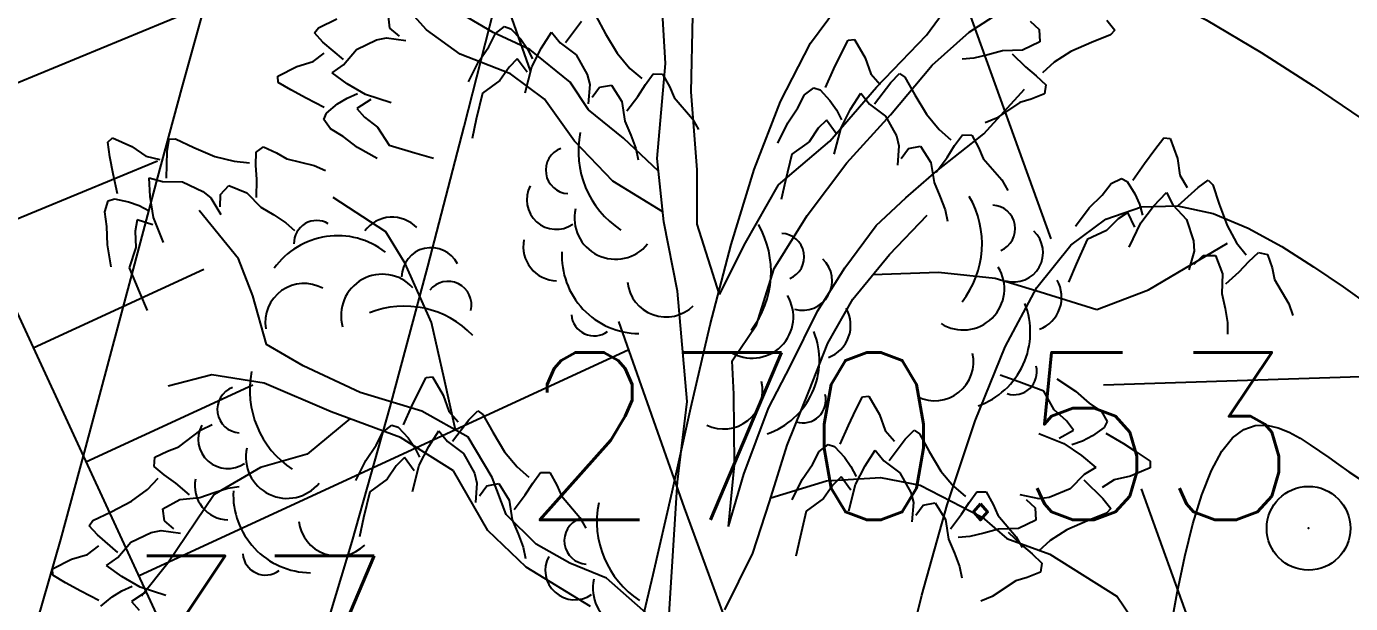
# Model space of a CAD drawing. Header units: millimetres. Extents: x 524954 to 526204, y 9523489 to 9524010.
# Drawn here: x 526050.94 to 526058.85, y 9523761.11 to 9523764.55 of the extents above; entities that cross this region are included whole.
import ezdxf
from ezdxf.enums import TextEntityAlignment as Align

# ---------------------------------------------------------------- set-up
doc = ezdxf.new("R2010")
doc.units = ezdxf.units.MM
doc.header["$PDMODE"] = 32
doc.header["$PDSIZE"] = 0.5
doc.linetypes.add('ACAD_ISO12W100', pattern=[21, 12, -3, 0, -3, 0, -3])
doc.linetypes.add('CACHE2', pattern=[4.7625, 3.175, -1.5875])
for name, color, linetype in [('Arbre', 34, 'ACAD_ISO12W100'), ('Bas_Talus', 40, 'CACHE2'), ('CN_01_00', 3, 'Continuous'), ('CN_02_00', 4, 'Continuous'), ('CN_05_00', 6, 'Continuous'), ('Haut_Talus', 30, 'Continuous'), ('Talus', 2, 'Continuous'), ('TopoAlt', 3, 'Continuous'), ('TOPOJIS', 7, 'Continuous')]:
    doc.layers.add(name, color=color, linetype=linetype)
doc.styles.add('Simplex 1.0', font='Simplex.shx', dxfattribs={"width": 0.99, "height": 1})

# ---------------------------------------------------------------- blocks, each defined once
blk = doc.blocks.new('TCPOINT M')
at = {"color": 0}
blk.add_point((0, 0), dxfattribs=at)
at = {"layer": 'TopoAlt', "style": 'Simplex 1.0', "width": 0.99}
blk.add_attdef('ALT', (0.15, 0.15), '', height=1, dxfattribs=at)
blk = doc.blocks.new('v088')
at = {"linetype": 'Continuous'}
for p, q in [((-0.2365, 6.8477), (-0.2742, 7.4626)), ((-1.6648, 7.048), (-1.9323, 7.3471)), ((-1.2665, 7.0314), (-1.4491, 7.1395)), ((-0.0837, 6.6768), (-0.0745, 7.1309)), ((1.3209, 7.0171), (1.4418, 7.1813)), ((1.5755, 7.0348), (1.778, 7.1634)), ((-1.4628, 6.9029), (-1.6648, 7.048)), ((-1.0467, 6.9303), (-1.2665, 7.0314)), ((1.0227, 6.7061), (1.3209, 7.0171)), ((1.3557, 6.8374), (1.5755, 7.0348)), ((-1.1618, 6.7848), (-1.4628, 6.9029)), ((-0.8063, 6.7363), (-1.0467, 6.9303)), ((-0.2869, 6.2807), (-0.2365, 6.8477)), ((1.107, 6.54), (1.3557, 6.8374)), ((-0.9597, 6.6336), (-1.1618, 6.7848)), ((-0.6972, 6.5707), (-0.8063, 6.7363)), ((-0.0491, 6.2111), (-0.0837, 6.6768)), ((0.7433, 6.3831), (1.0227, 6.7061)), ((1.6628, 6.4272), (1.906, 6.6935)), ((-0.7803, 6.3824), (-0.9597, 6.6336)), ((-0.4884, 6.4009), (-0.6972, 6.5707)), ((0.8455, 6.2546), (1.107, 6.54)), ((1.3814, 6.2037), (1.6628, 6.4272)), ((-0.5514, 6.1446), (-0.7803, 6.3824)), ((-0.2789, 6.2036), (-0.4884, 6.4009)), ((0.4379, 6.1217), (0.7433, 6.3831)), ((-0.2479, 5.9022), (-0.2869, 6.2807)), ((0.6096, 5.9388), (0.8455, 6.2546)), ((-0.0486, 5.8877), (-0.0491, 6.2111)), ((1.1982, 6.0444), (1.3814, 6.2037)), ((-0.2539, 5.9607), (-0.5514, 6.1446)), ((0.2399, 5.7756), (0.4379, 6.1217)), ((-1.9071, 5.8427), (-2.2223, 6.0475)), ((1.0213, 5.879), (1.1982, 6.0444)), ((-2.7868, 5.6812), (-3.0229, 5.9686)), ((0.4109, 5.6237), (0.6096, 5.9388)), ((1.0995, 5.7065), (1.3247, 5.9413)), ((-0.1646, 5.4873), (-0.2479, 5.9022)), ((0.0846, 5.4676), (-0.0486, 5.8877)), ((0.8338, 5.6263), (1.0213, 5.879)), ((-1.7911, 5.6523), (-1.9071, 5.8427)), ((0.0846, 5.4676), (0.2399, 5.7756)), ((2.6462, 5.4963), (3.1193, 5.7735)), ((0.8812, 5.4407), (1.0995, 5.7065)), ((-2.7013, 5.4591), (-2.7868, 5.6812)), ((-1.6346, 5.3011), (-1.7911, 5.6523)), ((0.3061, 5.2857), (0.4109, 5.6237)), ((0.6713, 5.3679), (0.8338, 5.6263)), ((1.0006, 5.5861), (1.394, 5.6007)), ((1.394, 5.6007), (1.7306, 5.5642)), ((1.7306, 5.5642), (1.9997, 5.4827)), ((-2.6206, 5.1685), (-2.7013, 5.4591)), ((-0.1073, 4.8293), (-0.1646, 5.4873)), ((1.9997, 5.4827), (2.3377, 5.3779)), ((2.3377, 5.3779), (2.6462, 5.4963)), ((0.7312, 5.1764), (0.8812, 5.4407)), ((-1.5592, 4.9668), (-1.6346, 5.3011)), ((0.5102, 5.0412), (0.6713, 5.3679)), ((0.1613, 5.0712), (0.3061, 5.2857)), ((-2.4003, 5.0425), (-2.6206, 5.1685)), ((0.6191, 4.888), (0.7312, 5.1764)), ((0.1717, 4.8724), (0.1613, 5.0712)), ((-2.9464, 4.9876), (-3.2062, 4.92)), ((-2.6344, 4.9381), (-2.9464, 4.9876)), ((-2.0611, 4.8817), (-2.4003, 5.0425)), ((0.3786, 4.7897), (0.5102, 5.0412)), ((-2.2328, 4.7662), (-2.6344, 4.9381)), ((-1.4917, 4.6586), (-1.5592, 4.9668)), ((-1.6919, 4.7713), (-2.0611, 4.8817)), ((-0.1657, 4.3492), (-0.1073, 4.8293)), ((0.1743, 4.4496), (0.1717, 4.8724)), ((0.489, 4.5681), (0.6191, 4.888)), ((-1.8192, 4.6131), (-2.2328, 4.7662)), ((-1.415, 4.6154), (-1.6919, 4.7713)), ((0.2314, 4.3948), (0.3786, 4.7897)), ((-2.1227, 4.7254), (-2.3768, 4.5144)), ((-1.5041, 4.4145), (-1.8192, 4.6131)), ((-1.2732, 4.3758), (-1.415, 4.6154)), ((-2.3768, 4.5144), (-2.655, 4.434)), ((0.3841, 4.2301), (0.489, 4.5681)), ((-2.655, 4.434), (-2.9315, 4.2727)), ((0.1384, 4.0819), (0.1743, 4.4496)), ((-1.2976, 4.0581), (-1.5041, 4.4145)), ((-1.1877, 4.1537), (-1.2732, 4.3758)), ((-0.2169, 3.5272), (-0.1657, 4.3492)), ((0.1384, 4.0819), (0.2314, 4.3948)), ((0.3911, 4.2526), (0.7235, 4.3553)), ((0.7235, 4.3553), (1.0465, 4.3745)), ((1.0465, 4.3745), (1.2838, 4.3297)), ((-2.9315, 4.2727), (-3.209, 3.8627)), ((1.2838, 4.3297), (1.6547, 4.1385)), ((0.2848, 3.9233), (0.3841, 4.2301)), ((-1.0099, 3.9771), (-1.1877, 4.1537)), ((1.6547, 4.1385), (1.8004, 4.0109)), ((-1.0692, 3.839), (-1.2976, 4.0581)), ((-0.8085, 3.8631), (-1.0099, 3.9771)), ((1.8004, 4.0109), (2.0573, 3.9168)), ((0.1177, 3.584), (0.2848, 3.9233)), ((2.0573, 3.9168), (2.4606, 3.664)), ((-3.209, 3.8627), (-3.3666, 3.6666)), ((-0.6849, 3.6045), (-1.0692, 3.839)), ((-0.589, 3.7744), (-0.8085, 3.8631)), ((-0.2343, 3.4611), (-0.589, 3.7744)), ((2.4606, 3.664), (2.589, 3.4739))]:
    blk.add_line(p, q, dxfattribs=at)
at = {"color": 3, "linetype": 'Continuous'}
for p, q in [((-1.8828, 7.0578), (-1.8923, 7.1303)), ((-0.654, 7.1313), (-0.5947, 7.0251)), ((-2.333, 7.0298), (-2.3098, 7.06)), ((-2.3098, 7.06), (-2.2004, 7.1132)), ((-1.8262, 7.0109), (-1.8828, 7.0578)), ((-1.2526, 7.0255), (-1.1978, 7.0672)), ((-1.1978, 7.0672), (-1.1602, 7.0548)), ((-1.1602, 7.0548), (-1.1012, 6.9916)), ((-0.8351, 6.9716), (-0.7381, 7.0997)), ((1.9408, 7.0996), (1.9941, 7.049)), ((1.9941, 7.049), (1.9988, 6.9761)), ((2.3991, 7.1055), (2.4452, 7.0467)), ((2.4452, 7.0467), (2.4201, 7.0181)), ((-2.283, 6.9743), (-2.333, 7.0298)), ((-2.1607, 6.8701), (-2.283, 6.9743)), ((-2.0833, 6.9307), (-1.963, 6.9891)), ((-1.963, 6.9891), (-1.9025, 7.0009)), ((-1.9025, 7.0009), (-1.7879, 6.9849)), ((-1.2925, 6.9474), (-1.2526, 7.0255)), ((-1.1012, 6.9916), (-1.0633, 6.9361)), ((-0.978, 6.9406), (-0.9175, 7.0343)), ((-0.9175, 7.0343), (-0.8661, 6.9697)), ((-0.8661, 6.9697), (-0.7702, 6.8978)), ((-0.5947, 7.0251), (-0.5257, 6.909)), ((0.8128, 6.9092), (0.8527, 6.9872)), ((0.8527, 6.9872), (0.8913, 6.9906)), ((0.8913, 6.9906), (0.9551, 6.8814)), ((1.9988, 6.9761), (1.8939, 6.9271)), ((2.3073, 6.9725), (2.1835, 6.9184)), ((2.4201, 7.0181), (2.3073, 6.9725)), ((-2.3415, 6.858), (-2.2745, 6.9095)), ((-2.1606, 6.8391), (-2.0833, 6.9307)), ((-1.3538, 6.8575), (-1.2925, 6.9474)), ((-1.0633, 6.9361), (-1.0322, 6.8755)), ((-1.0349, 6.828), (-0.978, 6.9406)), ((-0.7702, 6.8978), (-0.705, 6.781)), ((-0.5257, 6.909), (-0.4496, 6.8178)), ((0.7681, 6.8145), (0.8128, 6.9092)), ((0.9551, 6.8814), (0.9888, 6.786)), ((1.6876, 6.8986), (1.6041, 6.8779)), ((1.7747, 6.9234), (1.6876, 6.8986)), ((1.8939, 6.9271), (1.7747, 6.9234)), ((1.8337, 6.904), (1.9118, 6.828)), ((2.1835, 6.9184), (2.0835, 6.8543)), ((-2.5514, 6.7723), (-2.4387, 6.8298)), ((-2.4387, 6.8298), (-2.3415, 6.858)), ((-2.228, 6.7914), (-2.1606, 6.8391)), ((-1.413, 6.7366), (-1.3538, 6.8575)), ((-1.1715, 6.8255), (-1.2266, 6.7446)), ((-1.122, 6.8741), (-1.1715, 6.8255)), ((-1.0639, 6.7951), (-1.122, 6.8741)), ((-1.0757, 6.6715), (-1.0349, 6.828)), ((-0.4496, 6.8178), (-0.3793, 6.7567)), ((0.7187, 6.7034), (0.7681, 6.8145)), ((1.6041, 6.8779), (1.535, 6.8736)), ((1.9118, 6.828), (1.9768, 6.7743)), ((2.0835, 6.8543), (2.0142, 6.7921)), ((-2.5502, 6.7337), (-2.5514, 6.7723)), ((-2.4746, 6.6893), (-2.5502, 6.7337)), ((-2.1379, 6.7256), (-2.228, 6.7914)), ((-2.0288, 6.6624), (-2.1379, 6.7256)), ((-1.2266, 6.7446), (-1.3299, 6.6702)), ((-0.705, 6.781), (-0.6897, 6.7213)), ((-0.6897, 6.7213), (-0.6991, 6.6059)), ((-0.4022, 6.6506), (-0.357, 6.7218)), ((-0.357, 6.7218), (-0.3104, 6.7855)), ((-0.3104, 6.7855), (-0.2553, 6.7842)), ((-0.2553, 6.7842), (-0.2138, 6.7099)), ((0.9888, 6.786), (1.0441, 6.7221)), ((1.0112, 6.6062), (1.1083, 6.7343)), ((1.1083, 6.7343), (1.1609, 6.7873)), ((1.1609, 6.7873), (1.1923, 6.7659)), ((1.1923, 6.7659), (1.2517, 6.6597)), ((1.9768, 6.7743), (2.0342, 6.7201)), ((-2.3827, 6.6392), (-2.4746, 6.6893)), ((-2.1384, 6.6402), (-2.076, 6.6678)), ((-1.8748, 6.6127), (-2.0288, 6.6624)), ((-1.3299, 6.6702), (-1.3669, 6.5144)), ((-0.6753, 6.6457), (-0.6318, 6.7049)), ((-0.6318, 6.7049), (-0.56, 6.7185)), ((-0.56, 6.7185), (-0.4983, 6.6206)), ((-0.4679, 6.5637), (-0.4022, 6.6506)), ((-0.2138, 6.7099), (-0.1857, 6.6447)), ((-0.1857, 6.6447), (-0.0753, 6.5169)), ((0.5538, 6.582), (0.5938, 6.6601)), ((0.5938, 6.6601), (0.6485, 6.7018)), ((0.6485, 6.7018), (0.6861, 6.6893)), ((0.6861, 6.6893), (0.7451, 6.6262)), ((0.8684, 6.5752), (0.9289, 6.6689)), ((0.9289, 6.6689), (0.9803, 6.6043)), ((1.2517, 6.6597), (1.3207, 6.5436)), ((2.0261, 6.6656), (1.9472, 6.6337)), ((2.0342, 6.7201), (2.0261, 6.6656)), ((-2.2745, 6.5836), (-2.3827, 6.6392)), ((-2.2624, 6.5503), (-2.1959, 6.6055)), ((-2.1959, 6.6055), (-2.1384, 6.6402)), ((-1.9976, 6.6315), (-2.0798, 6.5781)), ((-2.0798, 6.5781), (-2.0342, 6.5259)), ((-0.4983, 6.6206), (-0.4798, 6.5027)), ((0.4926, 6.4921), (0.5538, 6.582)), ((0.7451, 6.6262), (0.7831, 6.5707)), ((0.7831, 6.5707), (0.8142, 6.5101)), ((0.8114, 6.4626), (0.8684, 6.5752)), ((0.9803, 6.6043), (1.0762, 6.5324)), ((1.879, 6.6139), (1.7385, 6.5203)), ((1.9472, 6.6337), (1.879, 6.6139)), ((-2.2769, 6.5134), (-2.2624, 6.5503)), ((-2.2384, 6.4564), (-2.2769, 6.5134)), ((-2.0342, 6.5259), (-1.9565, 6.4662)), ((-1.3669, 6.5144), (-1.3922, 6.3999)), ((-0.4798, 6.5027), (-0.4444, 6.4194)), ((-0.0753, 6.5169), (-0.0397, 6.4532)), ((0.4333, 6.3712), (0.4926, 6.4921)), ((0.7244, 6.5087), (0.6749, 6.4601)), ((0.7824, 6.4297), (0.7244, 6.5087)), ((1.0762, 6.5324), (1.1414, 6.4156)), ((1.3207, 6.5436), (1.3968, 6.4523)), ((1.7385, 6.5203), (1.6708, 6.4929)), ((-2.1628, 6.412), (-2.2384, 6.4564)), ((-2.0765, 6.3457), (-2.1628, 6.412)), ((-1.9565, 6.4662), (-1.8881, 6.3588)), ((-0.4444, 6.4194), (-0.4135, 6.3391)), ((0.6749, 6.4601), (0.6198, 6.3792)), ((0.7707, 6.306), (0.8114, 6.4626)), ((1.1414, 6.4156), (1.1567, 6.3559)), ((1.3968, 6.4523), (1.4671, 6.3913)), ((1.4894, 6.3564), (1.536, 6.4201)), ((1.536, 6.4201), (1.5911, 6.4188)), ((1.5911, 6.4188), (1.6326, 6.3444)), ((-3.5682, 6.3771), (-3.539, 6.4025)), ((-3.5548, 6.2904), (-3.5682, 6.3771)), ((-3.539, 6.4025), (-3.4232, 6.3514)), ((-3.4232, 6.3514), (-3.3399, 6.2939)), ((-3.2129, 6.3221), (-3.2014, 6.3959)), ((-3.2014, 6.3959), (-3.1633, 6.397)), ((-3.1633, 6.397), (-3.053, 6.3458)), ((-3.053, 6.3458), (-2.929, 6.2922)), ((-2.6821, 6.3185), (-2.6368, 6.3497)), ((-2.6368, 6.3497), (-2.5596, 6.3138)), ((-1.9592, 6.2797), (-2.0765, 6.3457)), ((-1.8881, 6.3588), (-1.7347, 6.313)), ((-0.4135, 6.3391), (-0.4006, 6.2711)), ((0.6198, 6.3792), (0.5164, 6.3047)), ((1.1567, 6.3559), (1.1472, 6.2405)), ((1.171, 6.2803), (1.2146, 6.3394)), ((1.2146, 6.3394), (1.2864, 6.3531)), ((1.2864, 6.3531), (1.3481, 6.2552)), ((1.4442, 6.2852), (1.4894, 6.3564)), ((1.6326, 6.3444), (1.6606, 6.2793)), ((2.6234, 6.2497), (2.6849, 6.3343)), ((2.6849, 6.3343), (2.7388, 6.4036)), ((2.7388, 6.4036), (2.7772, 6.3997)), ((2.7772, 6.3997), (2.8196, 6.2805)), ((-3.5355, 6.1876), (-3.5548, 6.2904)), ((-3.3399, 6.2939), (-3.2577, 6.2746)), ((-3.2164, 6.1615), (-3.2129, 6.3221)), ((-2.929, 6.2922), (-2.8139, 6.2629)), ((-2.8139, 6.2629), (-2.7211, 6.2547)), ((-2.6826, 6.2395), (-2.6821, 6.3185)), ((-2.5596, 6.3138), (-2.4986, 6.2775)), ((-2.4986, 6.2775), (-2.3343, 6.2387)), ((-1.7347, 6.313), (-1.6219, 6.2812)), ((0.5164, 6.3047), (0.4795, 6.1489)), ((1.3481, 6.2552), (1.3665, 6.1373)), ((1.3784, 6.1983), (1.4442, 6.2852)), ((1.6606, 6.2793), (1.771, 6.1515)), ((2.5541, 6.1497), (2.6234, 6.2497)), ((2.8196, 6.2805), (2.8349, 6.1805)), ((-3.5103, 6.0686), (-3.5355, 6.1876)), ((-2.6774, 6.1553), (-2.6826, 6.2395)), ((-2.3343, 6.2387), (-2.2681, 6.208)), ((2.8349, 6.1805), (2.8773, 6.1074)), ((-3.3198, 6.1639), (-3.2403, 6.1417)), ((-3.3139, 6.0525), (-3.3198, 6.1639)), ((-3.2403, 6.1417), (-3.1205, 6.1398)), ((-3.1205, 6.1398), (-2.9991, 6.0834)), ((-2.8952, 6.0647), (-2.845, 6.1178)), ((-2.845, 6.1178), (-2.7377, 6.0747)), ((-2.6797, 6.0464), (-2.6774, 6.1553)), ((0.4795, 6.1489), (0.4542, 6.0345)), ((1.3665, 6.1373), (1.4019, 6.054)), ((1.771, 6.1515), (1.8066, 6.0878)), ((2.3695, 6.0612), (2.4234, 6.1305)), ((2.4234, 6.1305), (2.4849, 6.1612)), ((2.4849, 6.1612), (2.5195, 6.142)), ((2.5195, 6.142), (2.5657, 6.0689)), ((2.8234, 5.9997), (2.9427, 6.1074)), ((2.9427, 6.1074), (3.0042, 6.1497)), ((3.0042, 6.1497), (3.0311, 6.1228)), ((3.0311, 6.1228), (3.0696, 6.0074)), ((-3.5861, 5.9603), (-3.5662, 6.0262)), ((-3.5662, 6.0262), (-3.5284, 6.0381)), ((-3.5284, 6.0381), (-3.4436, 6.0215)), ((-3.4436, 6.0215), (-3.3804, 5.9989)), ((-3.294, 5.9279), (-3.3139, 6.0525)), ((-2.9991, 6.0834), (-2.9517, 6.044)), ((-2.9517, 6.044), (-2.8917, 5.945)), ((-2.8958, 5.9912), (-2.8952, 6.0647)), ((-2.7377, 6.0747), (-2.6536, 5.99)), ((1.4019, 6.054), (1.4328, 5.9737)), ((2.2926, 5.9843), (2.3695, 6.0612)), ((2.5657, 6.0689), (2.5926, 6.0074)), ((2.6772, 5.9958), (2.7542, 6.0766)), ((2.7542, 6.0766), (2.7926, 6.0035)), ((-3.5727, 5.8736), (-3.5861, 5.9603)), ((-3.3804, 5.9989), (-3.3196, 5.968)), ((-2.6536, 5.99), (-2.576, 5.9433)), ((-2.576, 5.9433), (-2.5039, 5.8964)), ((1.4328, 5.9737), (1.4458, 5.9057)), ((2.2118, 5.8766), (2.2926, 5.9843)), ((2.5234, 5.9574), (2.4657, 5.9189)), ((2.5657, 5.8689), (2.5234, 5.9574)), ((2.5926, 6.0074), (2.6118, 5.942)), ((2.6003, 5.8958), (2.6772, 5.9958)), ((2.7926, 6.0035), (2.8734, 5.9151)), ((3.0696, 6.0074), (3.1158, 5.8804)), ((-3.5695, 5.7648), (-3.5727, 5.8736)), ((-3.3915, 5.9142), (-3.4031, 5.8459)), ((-3.2981, 5.8843), (-3.3915, 5.9142)), ((-3.2352, 5.7773), (-3.294, 5.9279)), ((-2.5039, 5.8964), (-2.4536, 5.8489)), ((2.4657, 5.9189), (2.3964, 5.8497)), ((2.5311, 5.7497), (2.6003, 5.8958)), ((2.8734, 5.9151), (2.9157, 5.7881)), ((3.1158, 5.8804), (3.1734, 5.7766)), ((-3.4031, 5.8459), (-3.4003, 5.748)), ((2.281, 5.7958), (2.2156, 5.6496)), ((2.3964, 5.8497), (2.281, 5.7958)), ((2.9157, 5.7881), (2.9196, 5.7266)), ((3.1734, 5.7766), (3.2311, 5.7035)), ((-3.5466, 5.6322), (-3.5695, 5.7648)), ((-3.4003, 5.748), (-3.4403, 5.6271)), ((2.9196, 5.7266), (2.8888, 5.615)), ((2.9196, 5.6496), (2.9734, 5.6996)), ((2.9734, 5.6996), (3.0465, 5.6996)), ((3.0465, 5.6996), (3.0888, 5.5919)), ((3.2465, 5.665), (3.3042, 5.7189)), ((3.3042, 5.7189), (3.3581, 5.7073)), ((3.3581, 5.7073), (3.385, 5.6266)), ((-3.4403, 5.6271), (-3.3789, 5.4792)), ((2.2156, 5.6496), (2.1695, 5.5419)), ((3.1888, 5.6035), (3.2465, 5.665)), ((3.385, 5.6266), (3.4004, 5.5573)), ((3.0888, 5.5919), (3.085, 5.4727)), ((3.1081, 5.5304), (3.1888, 5.6035)), ((3.4004, 5.5573), (3.485, 5.4112)), ((-3.3789, 5.4792), (-3.3323, 5.3717)), ((3.085, 5.4727), (3.1042, 5.3842)), ((3.1042, 5.3842), (3.1196, 5.2996)), ((3.485, 5.4112), (3.5081, 5.3419)), ((3.1196, 5.2996), (3.1196, 5.2304)), ((1.8724, 4.9461), (1.762, 4.9854)), ((-1.7068, 4.8945), (-1.6668, 4.9726)), ((-1.6668, 4.9726), (-1.6283, 4.976)), ((-1.6283, 4.976), (-1.5645, 4.8667)), ((2.0224, 4.89), (1.8724, 4.9461)), ((2.0987, 4.9642), (2.2113, 4.8904)), ((-1.7514, 4.7999), (-1.7068, 4.8945)), ((-1.5645, 4.8667), (-1.5307, 4.7714)), ((0.8993, 4.7791), (0.9393, 4.8572)), ((0.9393, 4.8572), (0.9778, 4.8606)), ((0.9778, 4.8606), (1.0416, 4.7513)), ((2.0834, 4.7783), (2.0224, 4.89)), ((2.2113, 4.8904), (2.2929, 4.8185)), ((-1.8008, 4.6887), (-1.7514, 4.7999)), ((-1.5307, 4.7714), (-1.4755, 4.7074)), ((-1.4112, 4.7196), (-1.3587, 4.7727)), ((-1.3587, 4.7727), (-1.3272, 4.7513)), ((-1.3272, 4.7513), (-1.2679, 4.6451)), ((0.8546, 4.6845), (0.8993, 4.7791)), ((1.0416, 4.7513), (1.0754, 4.656)), ((2.1569, 4.7135), (2.0834, 4.7783)), ((2.2929, 4.8185), (2.3654, 4.7691)), ((2.3654, 4.7691), (2.4, 4.7096)), ((-3.0095, 4.66), (-2.9439, 4.6918)), ((-1.9257, 4.6454), (-1.871, 4.6871)), ((-1.871, 4.6871), (-1.8334, 4.6747)), ((-1.8334, 4.6747), (-1.7744, 4.6115)), ((-1.5083, 4.5916), (-1.4112, 4.7196)), ((0.8053, 4.5733), (0.8546, 4.6845)), ((2.1989, 4.6584), (2.1569, 4.7135)), ((2.383, 4.6739), (2.3129, 4.6232)), ((2.4, 4.7096), (2.383, 4.6739)), ((-3.1435, 4.5571), (-3.0095, 4.66)), ((-1.9657, 4.5674), (-1.9257, 4.6454)), ((-1.7744, 4.6115), (-1.7365, 4.5561)), ((-1.6512, 4.5605), (-1.5907, 4.6542)), ((-1.5907, 4.6542), (-1.5392, 4.5896)), ((-1.5392, 4.5896), (-1.4434, 4.5178)), ((-1.2679, 4.6451), (-1.1988, 4.529)), ((1.0754, 4.656), (1.1306, 4.592)), ((1.0978, 4.4762), (1.1948, 4.6042)), ((1.1948, 4.6042), (1.2474, 4.6573)), ((1.2474, 4.6573), (1.2789, 4.6359)), ((1.2789, 4.6359), (1.3382, 4.5297)), ((1.9921, 4.6376), (2.1424, 4.5777)), ((2.1133, 4.6106), (2.1989, 4.6584)), ((2.2532, 4.5924), (2.1892, 4.5691)), ((2.3129, 4.6232), (2.2532, 4.5924)), ((2.3928, 4.6398), (2.497, 4.577)), ((-3.2867, 4.4956), (-3.2101, 4.5328)), ((-3.2101, 4.5328), (-3.1435, 4.5571)), ((-2.0269, 4.4774), (-1.9657, 4.5674)), ((-1.7365, 4.5561), (-1.7054, 4.4954)), ((-1.7081, 4.4479), (-1.6512, 4.5605)), ((-1.4434, 4.5178), (-1.3781, 4.401)), ((-1.1988, 4.529), (-1.1228, 4.4377)), ((0.6404, 4.452), (0.6804, 4.53)), ((0.6804, 4.53), (0.7351, 4.5718)), ((0.7351, 4.5718), (0.7727, 4.5593)), ((0.7727, 4.5593), (0.8317, 4.4961)), ((0.9549, 4.4451), (1.0154, 4.5388)), ((1.0154, 4.5388), (1.0668, 4.4742)), ((1.3382, 4.5297), (1.4072, 4.4136)), ((2.1424, 4.5777), (2.247, 4.5072)), ((2.247, 4.5072), (2.3325, 4.4356)), ((2.497, 4.577), (2.5853, 4.5209)), ((2.5853, 4.5209), (2.6578, 4.4715)), ((-3.2911, 4.4407), (-3.2867, 4.4956)), ((-3.2303, 4.3905), (-3.2911, 4.4407)), ((-2.0862, 4.3565), (-2.0269, 4.4774)), ((-1.8447, 4.4455), (-1.8998, 4.3645)), ((-1.7952, 4.494), (-1.8447, 4.4455)), ((-1.7371, 4.415), (-1.7952, 4.494)), ((-1.7488, 4.2914), (-1.7081, 4.4479)), ((-1.1228, 4.4377), (-1.0524, 4.3767)), ((0.5791, 4.362), (0.6404, 4.452)), ((0.8317, 4.4961), (0.8696, 4.4407)), ((0.8696, 4.4407), (0.9007, 4.38)), ((0.898, 4.3325), (0.9549, 4.4451)), ((1.0668, 4.4742), (1.1627, 4.4024)), ((2.3325, 4.4356), (2.262, 4.3926)), ((2.6564, 4.4329), (2.5401, 4.3831)), ((2.6578, 4.4715), (2.6564, 4.4329)), ((-3.3314, 4.3035), (-3.2664, 4.3702)), ((-3.1617, 4.3413), (-3.2303, 4.3905)), ((-1.8998, 4.3645), (-2.0031, 4.2901)), ((-1.3781, 4.401), (-1.3629, 4.3412)), ((-1.0302, 4.3418), (-0.9835, 4.4054)), ((-0.9835, 4.4054), (-0.9285, 4.4041)), ((-0.9285, 4.4041), (-0.8869, 4.3298)), ((0.5199, 4.2411), (0.5791, 4.362)), ((0.8109, 4.3786), (0.7614, 4.3301)), ((0.869, 4.2996), (0.8109, 4.3786)), ((1.1627, 4.4024), (1.228, 4.2856)), ((1.4072, 4.4136), (1.4833, 4.3223)), ((2.262, 4.3926), (2.1788, 4.3064)), ((2.2601, 4.3616), (2.3751, 4.2494)), ((2.4412, 4.3615), (2.371, 4.3146)), ((2.5401, 4.3831), (2.4412, 4.3615)), ((-3.4268, 4.2328), (-3.3314, 4.3035)), ((-3.0788, 4.2707), (-3.1617, 4.3413)), ((-3.0186, 4.2553), (-2.9333, 4.2859)), ((-2.9333, 4.2859), (-2.8514, 4.3121)), ((-2.8514, 4.3121), (-2.7828, 4.3211)), ((-2.0031, 4.2901), (-2.0401, 4.1343)), ((-1.3629, 4.3412), (-1.3723, 4.2259)), ((-1.3485, 4.2656), (-1.3049, 4.3248)), ((-1.3049, 4.3248), (-1.2331, 4.3384)), ((-1.2331, 4.3384), (-1.1715, 4.2405)), ((-1.1411, 4.1837), (-1.0754, 4.2705)), ((-1.0754, 4.2705), (-1.0302, 4.3418)), ((-0.8869, 4.3298), (-0.8589, 4.2646)), ((0.7614, 4.3301), (0.7063, 4.2491)), ((0.8572, 4.176), (0.898, 4.3325)), ((1.228, 4.2856), (1.2432, 4.2258)), ((1.4833, 4.3223), (1.5536, 4.2613)), ((1.5759, 4.2264), (1.6226, 4.29)), ((1.6226, 4.29), (1.6776, 4.2887)), ((1.6776, 4.2887), (1.7191, 4.2144)), ((1.9936, 4.2484), (1.8803, 4.2721)), ((2.1788, 4.3064), (2.0548, 4.2561)), ((-3.5467, 4.1705), (-3.4268, 4.2328)), ((-3.2386, 4.1877), (-3.1373, 4.2436)), ((-3.1373, 4.2436), (-3.0186, 4.2553)), ((-1.1715, 4.2405), (-1.153, 4.1227)), ((-0.8589, 4.2646), (-0.7485, 4.1368)), ((0.7063, 4.2491), (0.603, 4.1747)), ((1.2432, 4.2258), (1.2338, 4.1105)), ((1.2576, 4.1502), (1.3011, 4.2094)), ((1.3011, 4.2094), (1.373, 4.223)), ((1.373, 4.223), (1.4346, 4.1251)), ((1.5307, 4.1551), (1.5759, 4.2264)), ((1.7191, 4.2144), (1.7472, 4.1493)), ((1.9168, 4.2436), (1.9701, 4.193)), ((1.9701, 4.193), (1.9747, 4.12)), ((2.0548, 4.2561), (1.9936, 4.2484)), ((2.3751, 4.2494), (2.4212, 4.1906)), ((2.4212, 4.1906), (2.396, 4.1621)), ((-3.6793, 4.0872), (-3.6561, 4.1174)), ((-3.6561, 4.1174), (-3.5467, 4.1705)), ((-3.2291, 4.1152), (-3.2386, 4.1877)), ((-3.1725, 4.0683), (-3.2291, 4.1152)), ((-2.0401, 4.1343), (-2.0653, 4.0199)), ((-1.153, 4.1227), (-1.1176, 4.0393)), ((-0.7485, 4.1368), (-0.7129, 4.0731)), ((0.603, 4.1747), (0.566, 4.0189)), ((1.4346, 4.1251), (1.4531, 4.0073)), ((1.465, 4.0683), (1.5307, 4.1551)), ((1.7472, 4.1493), (1.8576, 4.0214)), ((1.9747, 4.12), (1.8699, 4.071)), ((2.2833, 4.1164), (2.1595, 4.0623)), ((2.396, 4.1621), (2.2833, 4.1164)), ((-3.6294, 4.0317), (-3.6793, 4.0872)), ((-3.4297, 3.988), (-3.3093, 4.0465)), ((-3.3093, 4.0465), (-3.2488, 4.0583)), ((-3.2488, 4.0583), (-3.1342, 4.0423)), ((-1.1176, 4.0393), (-1.0867, 3.9591)), ((1.6636, 4.0426), (1.5801, 4.0219)), ((1.7506, 4.0673), (1.6636, 4.0426)), ((1.8699, 4.071), (1.7506, 4.0673)), ((1.8097, 4.0479), (1.8877, 3.9719)), ((2.1595, 4.0623), (2.0595, 3.9982)), ((-3.6878, 3.9154), (-3.6208, 3.9668)), ((-3.5071, 3.9275), (-3.6294, 4.0317)), ((-3.5069, 3.8964), (-3.4297, 3.988)), ((-1.0867, 3.9591), (-1.0738, 3.891)), ((0.566, 4.0189), (0.5407, 3.9045)), ((1.4531, 4.0073), (1.4885, 3.9239)), ((1.5801, 4.0219), (1.511, 4.0175)), ((1.8576, 4.0214), (1.8932, 3.9577)), ((1.8877, 3.9719), (1.9528, 3.9182)), ((2.0595, 3.9982), (1.9902, 3.936)), ((-3.8977, 3.8297), (-3.785, 3.8871)), ((-3.785, 3.8871), (-3.6878, 3.9154)), ((-3.5743, 3.8488), (-3.5069, 3.8964)), ((1.4885, 3.9239), (1.5194, 3.8437)), ((1.9528, 3.9182), (2.0102, 3.864)), ((-3.8965, 3.791), (-3.8977, 3.8297)), ((-3.4842, 3.783), (-3.5743, 3.8488)), ((1.5194, 3.8437), (1.5323, 3.7756)), ((2.002, 3.8096), (1.9231, 3.7776)), ((2.0102, 3.864), (2.002, 3.8096)), ((-3.8209, 3.7466), (-3.8965, 3.791)), ((-3.729, 3.6966), (-3.8209, 3.7466)), ((-3.4847, 3.6976), (-3.4223, 3.7252)), ((-3.3751, 3.7197), (-3.4842, 3.783)), ((-3.2212, 3.6701), (-3.3751, 3.7197)), ((1.855, 3.7579), (1.7144, 3.6642)), ((1.9231, 3.7776), (1.855, 3.7579)), ((-3.6208, 3.641), (-3.729, 3.6966)), ((-3.6087, 3.6076), (-3.5422, 3.6629)), ((-3.5422, 3.6629), (-3.4847, 3.6976)), ((-3.3439, 3.6889), (-3.4261, 3.6355)), ((1.7144, 3.6642), (1.6468, 3.6368)), ((-3.4261, 3.6355), (-3.3805, 3.5833))]:
    blk.add_line(p, q, dxfattribs=at)
for centre, major_axis, start_param, end_param in [((-0.1929, 6.3242), (-0.3995, 0.3995), 0.587708, 1.773422), ((-0.8122, 6.2095), (-0.099, 0.099), -0.421529, 2.292047), ((-0.8896, 6.0328), (0.1246, 0.1246), 1.864761, 4.52862), ((1.088, 5.7707), (-0.3995, 0.3995), 3.265538, 4.451253), ((-1.8693, 5.7251), (0.1445, 0.1445), 6.263619, 7.998733), ((-0.535, 5.9246), (0.1741, 0.1741), 2.133893, 4.816631), ((1.7113, 5.8608), (0.099, 0.099), 4.31771, 7.031286), ((-2.32, 5.773), (0.0964, 0.0964), 0.254619, 2.377018), ((-0.1718, 5.6024), (0.3995, 0.3995), 4.836335, 6.022049), ((-2.1951, 5.3523), (0.3298, 0.3298), 0.12682, 1.733702), ((-0.8824, 5.7538), (-0.1445, 0.1445), 0.590553, 2.325666), ((0.4516, 5.6925), (0.099, 0.099), 4.31771, 7.031286), ((1.8413, 5.7182), (-0.1246, 0.1246), 2.081137, 4.744996), ((-1.6366, 5.5711), (-0.1246, 0.1246), 4.396235, 7.060094), ((-0.3902, 5.7004), (0.3298, 0.3298), 2.307735, 3.914618), ((0.5816, 5.5499), (0.1246, 0.1246), 3.651933, 6.315792), ((1.5402, 5.502), (0.1741, 0.1741), 3.363922, 6.046661), ((-2.3952, 5.3012), (-0.1641, 0.1641), -1.288499, 0.949924), ((-1.9284, 5.3425), (0.1741, 0.1741), 6.236163, 8.918901), ((-1.536, 5.4064), (0.099, 0.099), 5.251538, 7.965114), ((-0.2336, 5.5657), (-0.1641, 0.1641), 0.892416, 3.130839), ((1.924, 5.4517), (-0.1445, 0.1445), 2.713295, 4.448408), ((0.2804, 5.3337), (0.1741, 0.1741), 3.363922, 6.046661), ((-1.7969, 4.8332), (0.3995, 0.3995), 6.260774, 7.446489), ((0.6642, 5.2834), (-0.1445, 0.1445), 2.713295, 4.448408), ((1.4749, 5.2432), (0.3298, 0.3298), 4.265936, 5.872819), ((-0.6635, 5.357), (0.0964, 0.0964), 2.435534, 4.557933), ((0.2152, 5.0749), (-0.3298, 0.3298), 2.69514, 4.302022), ((1.3699, 5.0654), (-0.1641, 0.1641), 1.908121, 4.146545), ((-2.1547, 4.8961), (-0.3995, 0.3995), 0.587708, 1.773422), ((1.844, 5.0056), (-0.0964, 0.0964), 2.051824, 4.174223), ((-2.774, 4.7815), (-0.099, 0.099), -0.421529, 2.292047), ((0.1101, 4.8971), (-0.1641, 0.1641), 1.908121, 4.146545), ((0.5842, 4.8373), (0.0964, 0.0964), 3.62262, 5.745019), ((-2.8514, 4.6047), (-0.1246, 0.1246), 0.293965, 2.957824), ((-2.4968, 4.4965), (0.1741, 0.1741), 2.133893, 4.816631), ((-2.8441, 4.3258), (-0.1445, 0.1445), 0.590553, 2.325666), ((-2.352, 4.2724), (0.3298, 0.3298), 2.307735, 3.914618), ((-0.0823, 4.1124), (0.3995, 0.3995), 2.158504, 3.344219), ((-2.1954, 4.1377), (0.1641, 0.1641), 2.463212, 4.701636), ((-0.7016, 3.9977), (0.099, 0.099), 1.149268, 3.862844), ((-2.6253, 3.929), (0.0964, 0.0964), 2.435534, 4.557933), ((-0.779, 3.821), (0.1246, 0.1246), 1.864761, 4.52862), ((-0.4244, 3.7128), (0.1741, 0.1741), 2.133893, 4.816631)]:
    blk.add_ellipse(centre, major_axis=major_axis, ratio=1, start_param=start_param, end_param=end_param, dxfattribs=at)

msp = doc.modelspace()

# ---------------------------------------------------------------- linework, layer by layer
at = {"layer": 'Bas_Talus', "flags": 128}
for points in [[(526014.2888, 9523817.5977), (526018.7934, 9523810.4125), (526022.7246, 9523805.2492), (526025.2604, 9523803.6989), (526028.9348, 9523802.6655), (526035.9808, 9523799.7616), (526038.2578, 9523799.2965), (526042.9185, 9523796.7033), (526044.3158, 9523795.7215), (526047.6827, 9523792.8716), (526048.1484, 9523791.8381), (526051.1008, 9523788.1081), (526052.2411, 9523783.2923), (526052.8104, 9523780.7086), (526053.796, 9523775.5729), (526054.8707, 9523772.1148), (526056.1127, 9523765.9073), (526057.9329, 9523760.868), (526060.4165, 9523751.7633)], [(526058.8338, 9523750.8594), (526054.874, 9523761.6781), (526052.7186, 9523767.7922), (526050.448, 9523772.3848), (526051.0282, 9523778.3376), (526050.2713, 9523783.9766), (526048.1712, 9523789.1812), (526042.3491, 9523792.0298), (526038.6812, 9523792.4367), (526032.5679, 9523795.169), (526027.3788, 9523800.0095), (526021.2656, 9523805.7647), (526019.6267, 9523807.7643), (526012.873, 9523815.9031)]]:
    msp.add_lwpolyline(points, dxfattribs=at)
at = {"layer": 'CN_01_00', "flags": 128}
for points, elevation in [([(526054.573, 9523760.7993), (526054.6867, 9523761.2793), (526054.7987, 9523761.773), (526054.9106, 9523762.2741), (526055.0266, 9523762.7706), (526055.1515, 9523763.2498), (526055.2897, 9523763.6985), (526055.4461, 9523764.1039), (526055.6253, 9523764.453), (526055.8319, 9523764.7327), (526056.0707, 9523764.9302), (526056.3443, 9523765.0367), (526056.6467, 9523765.0608), (526056.9702, 9523765.0155), (526057.3069, 9523764.9136), (526057.6489, 9523764.768), (526057.9882, 9523764.5917), (526058.317, 9523764.3976), (526058.6274, 9523764.1985), (526058.9129, 9523764.0054)], 273), ([(526057.7742, 9523760.9393), (526057.815, 9523761.1707), (526057.8602, 9523761.3866), (526057.9096, 9523761.5829), (526057.963, 9523761.7558), (526058.0204, 9523761.9013), (526058.0814, 9523762.0155), (526058.1457, 9523762.0958), (526058.2126, 9523762.1456), (526058.2809, 9523762.1692), (526058.3498, 9523762.1713), (526058.418, 9523762.1563), (526058.4848, 9523762.1288), (526058.5489, 9523762.0935), (526058.6095, 9523762.0547), (526058.6661, 9523762.0162), (526058.7213, 9523761.9774), (526058.7781, 9523761.937), (526058.8397, 9523761.8937), (526058.9093, 9523761.846)], 271)]:
    msp.add_lwpolyline(points, dxfattribs=dict(at, elevation=elevation))
at = {"layer": 'CN_02_00', "flags": 128}
for points, elevation in [([(526052.6661, 9523760.7374), (526052.889, 9523761.4765), (526053.1163, 9523762.2816), (526053.3415, 9523763.1188), (526053.5583, 9523763.9542), (526053.7605, 9523764.7536)], 274), ([(526056.1537, 9523760.6049), (526056.2908, 9523761.1567), (526056.4427, 9523761.6959), (526056.6085, 9523762.1981), (526056.7873, 9523762.6389), (526056.978, 9523762.9941), (526057.1793, 9523763.2455), (526057.3885, 9523763.4011), (526057.6023, 9523763.4749), (526057.8175, 9523763.4814), (526058.031, 9523763.4346), (526058.2397, 9523763.3487), (526058.4403, 9523763.2381), (526058.6297, 9523763.1169), (526058.8055, 9523762.9971), (526058.9682, 9523762.8813)], 272)]:
    msp.add_lwpolyline(points, dxfattribs=dict(at, elevation=elevation))
at = {"layer": 'CN_05_00', "elevation": 275, "flags": 128}
msp.add_lwpolyline([(526050.8793, 9523760.5708), (526051.0105, 9523761.005), (526051.1481, 9523761.4893), (526051.2903, 9523762.0099), (526051.4355, 9523762.5532), (526051.582, 9523763.1054), (526051.7281, 9523763.653), (526051.8721, 9523764.1821), (526052.0115, 9523764.6826), (526052.1406, 9523765.1583), (526052.2529, 9523765.6164), (526052.3418, 9523766.0642), (526052.4008, 9523766.5091), (526052.4235, 9523766.9582), (526052.4032, 9523767.4189), (526052.3336, 9523767.8985), (526052.211, 9523768.4009), (526052.0446, 9523768.9169), (526051.8462, 9523769.4339), (526051.6278, 9523769.9393), (526051.4015, 9523770.4207), (526051.1793, 9523770.8655), (526050.9731, 9523771.2611), (526050.795, 9523771.5949)], dxfattribs=at)
at = {"layer": 'Haut_Talus', "flags": 128}
msp.add_lwpolyline([(526056.6397, 9523747.1824), (526054.1626, 9523755.7569), (526050.6946, 9523763.2596), (526049.1258, 9523767.0521), (526047.5536, 9523770.7888), (526047.5536, 9523773.8393), (526048.3793, 9523778.3739), (526048.2142, 9523781.342), (526046.5604, 9523787.2179), (526043.6631, 9523788.5558), (526036.2317, 9523790.2871), (526033.094, 9523792.0185), (526029.5434, 9523795.3989), (526023.9209, 9523800.0348), (526020.1226, 9523804.0747), (526013.8549, 9523810.3958), (526008.091, 9523814.0001)], dxfattribs=at)
at = {"layer": 'Talus'}
for p, q in [((526050.3852, 9523764.0075), (526053.586, 9523765.3316)), ((526050.6719, 9523763.3145), (526051.7265, 9523763.7507)), ((526050.9844, 9523762.6327), (526052.0028, 9523763.1035)), ((526051.6137, 9523761.2711), (526054.5405, 9523762.624)), ((526060.7455, 9523762.5221), (526057.376, 9523762.4096)), ((526051.299, 9523761.9519), (526052.296, 9523762.4128))]:
    msp.add_line(p, q, dxfattribs=at)

# ---------------------------------------------------------------- block references
at = {"layer": 'Arbre'}
msp.add_blockref('v088', (526054.997, 9523757.484), dxfattribs=at)
at = {"layer": 'TOPOJIS'}
ref = msp.add_blockref('TCPOINT M', (526058.5999, 9523761.5555, 270.53), dxfattribs=at)
ref.add_attrib('ALT', '270.53', dxfattribs={"layer": 'TopoAlt', "height": 1, "style": 'Simplex 1.0', "width": 0.99}).set_placement((526058.5499, 9523761.6055, 270.53), align=Align.RIGHT)
ref = msp.add_blockref('TCPOINT M', (526048.4307, 9523760.3403, 276.37), dxfattribs=at)
ref.add_attrib('ALT', '276.37', (526048.4807, 9523760.3903, 276.37), dxfattribs={"layer": 'TopoAlt', "height": 1, "style": 'Simplex 1.0', "width": 0.99})

doc.saveas('drawing.dxf')
